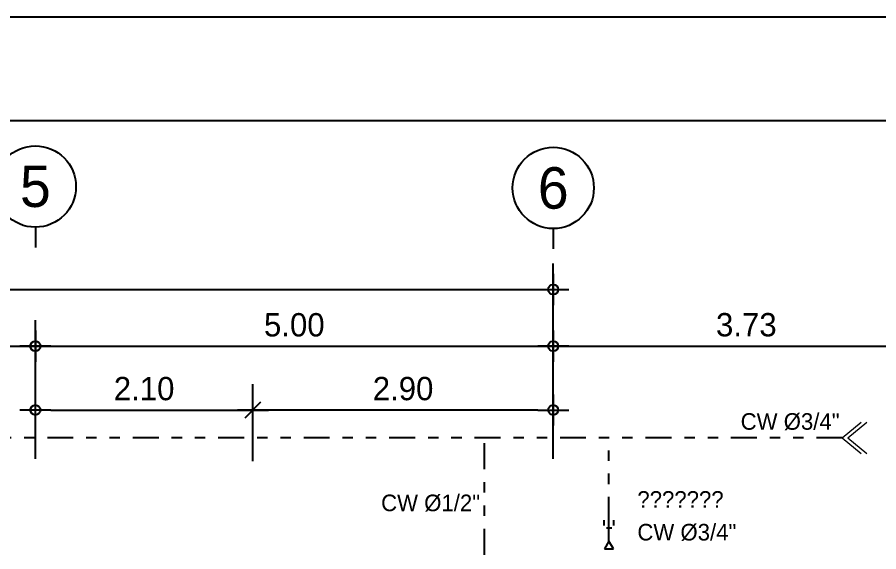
# Model space of a CAD drawing. Header units: inches. Extents: x -1366 to 1207, y -585 to 2554.
# Drawn here: x 739.08 to 747.39, y 2038.15 to 2043.31 of the extents above; entities that cross this region are included whole.
import ezdxf
from ezdxf.enums import TextEntityAlignment as Align

# ---------------------------------------------------------------- set-up
doc = ezdxf.new("R2010")
doc.units = ezdxf.units.IN
doc.header["$MEASUREMENT"] = 0
doc.header["$PDSIZE"] = 0.05
doc.linetypes.add('DIVIDE2', pattern=[0.625, 0.25, -0.125, 0, -0.125, 0, -0.125])
doc.layers.get('0').update_dxf_attribs({"linetype": 'CONTINUOUS'})
doc.layers.get('DEFPOINTS').update_dxf_attribs({"linetype": 'CONTINUOUS'})
doc.layers.add('Bodr A3', color=13, linetype='CONTINUOUS', plot=False)
for name, color, linetype in [('COLD WATER PIPE', 3, 'DIVIDE2'), ('DIM', 7, 'CONTINUOUS'), ('DIMS-BUBL', 5, 'CONTINUOUS'), ('GRID-BUBL', 5, 'CONTINUOUS'), ('GRID-TEXT', 3, 'CONTINUOUS'), ('HEAD', 7, 'CONTINUOUS'), ('TEXT', 4, 'CONTINUOUS')]:
    doc.layers.add(name, color=color, linetype=linetype)
doc.styles.get("Standard").update_dxf_attribs({"font": 'CordiaUPC.ttf'})
doc.styles.add('style10', font='THSarabun.ttf')
doc.styles.add('style5', font='THSarabun.ttf')
doc.styles.add('THAIWIN', font='CordiaUPC.ttf')
doc.dimstyles.new('C-C100', dxfattribs={"dimtxt": 0.225, "dimasz": 0.15, "dimexe": 0.25, "dimexo": 0, "dimgap": 0.09, "dimtad": 1, "dimtih": 1, "dimtoh": 1, "dimzin": 0, "dimdsep": 46, "dimtxsty": 'style10', "dimblk1": 'B-2', "dimblk2": 'B-2', "dimsah": 1, "dimcen": 0.09, "dimdle": 0.18, "dimclrd": 1, "dimclre": 7, "dimclrt": 4, "dimadec": 0, "dimazin": 0, "dimtfac": 1, "dimtix": 1, "dimtmove": 2, "dimatfit": 3, "dimldrblk": 'B-2', "dimfxl": 1, "dimtolj": 1, "dimtzin": 0, "dimarcsym": 0})
doc.dimstyles.new('C-CC100', dxfattribs={"dimtxt": 0.225, "dimasz": 0.15, "dimexe": 0.25, "dimexo": 0, "dimgap": 0.09, "dimtad": 1, "dimtih": 1, "dimtoh": 1, "dimzin": 0, "dimdsep": 46, "dimtxsty": 'style10', "dimblk1": 'B-2', "dimblk2": 'B-2', "dimsah": 1, "dimcen": 0.09, "dimdle": 0.18, "dimclrd": 1, "dimclre": 7, "dimclrt": 2, "dimadec": 0, "dimazin": 0, "dimtfac": 1, "dimtix": 1, "dimtmove": 2, "dimatfit": 3, "dimldrblk": 'B-2', "dimfxl": 1, "dimtolj": 1, "dimtzin": 0, "dimarcsym": 0})
doc.dimstyles.new('C-L100', dxfattribs={"dimtxt": 0.225, "dimasz": 0.15, "dimexe": 0.25, "dimexo": 0, "dimgap": 0.09, "dimtad": 1, "dimtih": 1, "dimtoh": 1, "dimzin": 0, "dimdsep": 46, "dimtxsty": 'style10', "dimblk1": 'B-2', "dimblk2": 'B-3', "dimsah": 1, "dimcen": 0.09, "dimdle": 0.18, "dimclrd": 1, "dimclre": 7, "dimclrt": 4, "dimadec": 0, "dimazin": 0, "dimtfac": 1, "dimtix": 1, "dimtmove": 2, "dimatfit": 3, "dimldrblk": 'B-2', "dimfxl": 1, "dimtolj": 1, "dimtzin": 0, "dimarcsym": 0})

# ---------------------------------------------------------------- blocks, each defined once
blk = doc.blocks.new('B-2')
at = {"layer": 'DIM', "color": 2}
blk.add_line((0, 1), (0, -1), dxfattribs=at)
at = {"layer": 'DIM'}
blk.add_line((-1, 0), (1, 0), dxfattribs=at)
at = {"layer": 'DIM', "color": 2}
blk.add_circle((0, 0), 0.3249999999999993, dxfattribs=at)
blk = doc.blocks.new('*D737')
at = {"layer": 'DEFPOINTS', "color": 0, "transparency": 16777216}
for p in [(744.2514798496932, 2040.68274812476), (725.2514805326505, 2040.100459522002), (744.2514798496932, 2040.100459522002)]:
    blk.add_point(p, dxfattribs=at)
at = {"layer": 'DIM', "color": 7, "lineweight": -2, "transparency": 16777216}
for p, q in [((725.2514805326505, 2040.100459522002), (725.2514805326505, 2040.93274812476)), ((744.2514798496932, 2040.100459522002), (744.2514798496932, 2040.93274812476))]:
    blk.add_line(p, q, dxfattribs=at)
at = {"layer": 'DIM', "color": 1, "lineweight": -2, "transparency": 16777216}
blk.add_line((725.4014805326505, 2040.68274812476), (744.1014798496932, 2040.68274812476), dxfattribs=at)
at = {"layer": 'DIM', "color": 1, "lineweight": -2, "transparency": 16777216, "xscale": 0.15, "yscale": 0.15, "zscale": 0.15, "rotation": 180}
blk.add_blockref('B-2', (725.2514805326505, 2040.68274812476), dxfattribs=at)
at = {"layer": 'DIM', "color": 1, "lineweight": -2, "transparency": 16777216, "xscale": 0.15, "yscale": 0.15, "zscale": 0.15}
blk.add_blockref('B-2', (744.2514798496932, 2040.68274812476), dxfattribs=at)
at = {"layer": 'DIM', "color": 2, "transparency": 16777216, "insert": (734.7514801911718, 2040.888043155816), "char_height": 0.225, "attachment_point": 5, "style": 'style10'}
blk.add_mtext('\\A1;19.00', dxfattribs=at)
blk = doc.blocks.new('S-BBUP')
at = {"layer": 'GRID-BUBL'}
blk.add_line((0, 0.25), (0, 0), dxfattribs=at)
blk.add_circle((0, 0.7499999999999964), 0.5, dxfattribs=at)
at = {"layer": 'GRID-TEXT'}
blk.add_attdef('X', text='', height=0.5, dxfattribs=at).set_placement((0, 0.7499999999999964), align=Align.MIDDLE)
blk = doc.blocks.new('*D742')
at = {"layer": 'DEFPOINTS', "color": 0, "transparency": 16777216}
for p in [(744.251483362622, 2040.135565038773), (739.2514833614623, 2039.642816535689), (744.251483362622, 2039.642820978114)]:
    blk.add_point(p, dxfattribs=at)
at = {"layer": 'DIM', "color": 7, "lineweight": -2, "transparency": 16777216}
for p, q in [((739.2514833614623, 2039.642816535689), (739.2514833614623, 2040.385565038773)), ((744.251483362622, 2039.642820978114), (744.251483362622, 2040.385565038773))]:
    blk.add_line(p, q, dxfattribs=at)
at = {"layer": 'DIM', "color": 1, "lineweight": -2, "transparency": 16777216}
blk.add_line((739.4014833614623, 2040.135565038773), (744.101483362622, 2040.135565038773), dxfattribs=at)
at = {"layer": 'DIM', "color": 1, "lineweight": -2, "transparency": 16777216, "xscale": 0.15, "yscale": 0.15, "zscale": 0.15, "rotation": 180}
blk.add_blockref('B-2', (739.2514833614623, 2040.135565038773), dxfattribs=at)
at = {"layer": 'DIM', "color": 1, "lineweight": -2, "transparency": 16777216, "xscale": 0.15, "yscale": 0.15, "zscale": 0.15}
blk.add_blockref('B-2', (744.251483362622, 2040.135565038773), dxfattribs=at)
at = {"layer": 'DIM', "color": 4, "transparency": 16777216, "insert": (741.7514833620421, 2040.340627150575), "char_height": 0.225, "attachment_point": 5, "style": 'style10'}
blk.add_mtext('\\A1;5.00', dxfattribs=at)
blk = doc.blocks.new('B-3')
at = {"layer": 'DIM'}
blk.add_line((-1, 0), (1.000000000000001, 0), dxfattribs=at)
at = {"layer": 'DIM', "color": 7}
blk.add_line((-0.4949747468305832, -0.4949747468305827), (0.4949747468305832, 0.4949747468305823), dxfattribs=at)
blk = doc.blocks.new('*D745')
at = {"layer": 'DEFPOINTS', "color": 0, "transparency": 16777216}
for p in [(741.3514841440358, 2039.519825814939), (739.2514833614623, 2039.04748721393), (741.3514841440358, 2039.027085556531)]:
    blk.add_point(p, dxfattribs=at)
at = {"layer": 'DIM', "color": 7, "lineweight": -2, "transparency": 16777216}
for p, q in [((739.2514833614623, 2039.04748721393), (739.2514833614623, 2039.769825814939)), ((741.3514841440358, 2039.027085556531), (741.3514841440358, 2039.769825814939))]:
    blk.add_line(p, q, dxfattribs=at)
at = {"layer": 'DIM', "color": 1, "lineweight": -2, "transparency": 16777216}
blk.add_line((739.4014833614623, 2039.519825814939), (741.2014841440358, 2039.519825814939), dxfattribs=at)
at = {"layer": 'DIM', "color": 1, "lineweight": -2, "transparency": 16777216, "xscale": 0.15, "yscale": 0.15, "zscale": 0.15, "rotation": 180}
blk.add_blockref('B-2', (739.2514833614623, 2039.519825814939), dxfattribs=at)
at = {"layer": 'DIM', "color": 1, "lineweight": -2, "transparency": 16777216, "xscale": 0.15, "yscale": 0.15, "zscale": 0.15}
blk.add_blockref('B-3', (741.3514841440358, 2039.519825814939), dxfattribs=at)
at = {"layer": 'DIM', "color": 4, "transparency": 16777216, "insert": (740.301483752749, 2039.72488792674), "char_height": 0.225, "attachment_point": 5, "style": 'style10'}
blk.add_mtext('\\A1;2.10', dxfattribs=at)
blk = doc.blocks.new('*D746')
at = {"layer": 'DEFPOINTS', "color": 0, "transparency": 16777216}
for p in [(741.3514841440358, 2039.519819870033), (744.2514833615651, 2039.047481269024), (741.3514841440358, 2039.027085556531)]:
    blk.add_point(p, dxfattribs=at)
at = {"layer": 'DIM', "color": 7, "lineweight": -2, "transparency": 16777216}
for p, q in [((741.3514841440358, 2039.027085556531), (741.3514841440358, 2039.769819870033)), ((744.2514833615651, 2039.047481269024), (744.2514833615651, 2039.769819870033))]:
    blk.add_line(p, q, dxfattribs=at)
at = {"layer": 'DIM', "color": 1, "lineweight": -2, "transparency": 16777216}
blk.add_line((744.1014833615651, 2039.519819870033), (741.5014841440358, 2039.519819870033), dxfattribs=at)
at = {"layer": 'DIM', "color": 1, "lineweight": -2, "transparency": 16777216, "xscale": 0.15, "yscale": 0.15, "zscale": 0.15}
blk.add_blockref('B-2', (744.2514833615651, 2039.519819870033), dxfattribs=at)
at = {"layer": 'DIM', "color": 1, "lineweight": -2, "transparency": 16777216, "xscale": 0.15, "yscale": 0.15, "zscale": 0.15, "rotation": 180}
blk.add_blockref('B-3', (741.3514841440358, 2039.519819870033), dxfattribs=at)
at = {"layer": 'DIM', "color": 4, "transparency": 16777216, "insert": (742.8014837528004, 2039.725114901088), "char_height": 0.225, "attachment_point": 5, "style": 'style10'}
blk.add_mtext('\\A1;2.90', dxfattribs=at)
blk = doc.blocks.new('*D750')
at = {"layer": 'DEFPOINTS', "color": 0, "transparency": 16777216}
for p in [(739.2514833613586, 2040.135565026876), (734.2514833613596, 2039.663220480961), (739.2514833613586, 2039.642830713374)]:
    blk.add_point(p, dxfattribs=at)
at = {"layer": 'DIM', "color": 7, "lineweight": -2, "transparency": 16777216}
for p, q in [((734.2514833613596, 2039.663220480961), (734.2514833613596, 2040.385565026876)), ((739.2514833613586, 2039.642830713374), (739.2514833613586, 2040.385565026876))]:
    blk.add_line(p, q, dxfattribs=at)
at = {"layer": 'DIM', "color": 1, "lineweight": -2, "transparency": 16777216}
blk.add_line((734.4014833613596, 2040.135565026876), (739.1014833613586, 2040.135565026876), dxfattribs=at)
at = {"layer": 'DIM', "color": 1, "lineweight": -2, "transparency": 16777216, "xscale": 0.15, "yscale": 0.15, "zscale": 0.15, "rotation": 180}
blk.add_blockref('B-2', (734.2514833613596, 2040.135565026876), dxfattribs=at)
at = {"layer": 'DIM', "color": 1, "lineweight": -2, "transparency": 16777216, "xscale": 0.15, "yscale": 0.15, "zscale": 0.15}
blk.add_blockref('B-2', (739.2514833613586, 2040.135565026876), dxfattribs=at)
at = {"layer": 'DIM', "color": 4, "transparency": 16777216, "insert": (736.7514833613591, 2040.340627138677), "char_height": 0.225, "attachment_point": 5, "style": 'style10'}
blk.add_mtext('\\A1;5.00', dxfattribs=at)
blk = doc.blocks.new('*D764')
at = {"layer": 'DEFPOINTS', "color": 0, "transparency": 16777216}
for p in [(747.9792102491951, 2040.135565038773), (744.251483362622, 2039.663226437765), (747.9792102491951, 2039.642824780366)]:
    blk.add_point(p, dxfattribs=at)
at = {"layer": 'DIM', "color": 7, "lineweight": -2, "transparency": 16777216}
for p, q in [((744.251483362622, 2039.663226437765), (744.251483362622, 2040.385565038773)), ((747.9792102491951, 2039.642824780366), (747.9792102491951, 2040.385565038773))]:
    blk.add_line(p, q, dxfattribs=at)
at = {"layer": 'DIM', "color": 1, "lineweight": -2, "transparency": 16777216}
blk.add_line((744.401483362622, 2040.135565038773), (747.8292102491952, 2040.135565038773), dxfattribs=at)
at = {"layer": 'DIM', "color": 1, "lineweight": -2, "transparency": 16777216, "xscale": 0.15, "yscale": 0.15, "zscale": 0.15, "rotation": 180}
blk.add_blockref('B-2', (744.251483362622, 2040.135565038773), dxfattribs=at)
at = {"layer": 'DIM', "color": 1, "lineweight": -2, "transparency": 16777216, "xscale": 0.15, "yscale": 0.15, "zscale": 0.15}
blk.add_blockref('B-3', (747.9792102491951, 2040.135565038773), dxfattribs=at)
at = {"layer": 'DIM', "color": 4, "transparency": 16777216, "insert": (746.1153468059085, 2040.341092989084), "char_height": 0.225, "attachment_point": 5, "style": 'style10'}
blk.add_mtext('\\A1;3.73', dxfattribs=at)
blk = doc.blocks.new('_DatumBlank')
at = {"layer": 'COLD WATER PIPE', "lineweight": -2}
blk.add_lwpolyline([(-1, 0), (0, -0.57735027), (0, 0.57735027)], close=True, dxfattribs=at)

msp = doc.modelspace()

# ---------------------------------------------------------------- linework, layer by layer
at = {"lineweight": 18}
for p, q in [((747.0422097252864, 2039.251839191288), (747.2233870807221, 2039.403865043412)), ((747.09684451572, 2039.251839191288), (747.2780218711557, 2039.403865043412)), ((747.0422097252864, 2039.251839191288), (747.2233870807221, 2039.099813339164)), ((747.09684451572, 2039.251839191288), (747.2780218711557, 2039.099813339164))]:
    msp.add_line(p, q, dxfattribs=at)
at = {"layer": 'Bodr A3'}
msp.add_lwpolyline([(712.6164652595027, 2013.609829852603), (754.6164652595027, 2013.609829852603), (754.6164652595027, 2043.309829852603), (712.6164652595027, 2043.309829852603)], close=True, dxfattribs=at)
at = {"layer": 'COLD WATER PIPE'}
for p, q in [((744.7413499283944, 2038.405655093936), (744.7413499283962, 2038.455655093937)), ((744.8373023910212, 2038.405655093933), (744.8373023910231, 2038.455655093934)), ((744.8153286921838, 2038.380655093948), (744.7653286921845, 2038.38065509395))]:
    msp.add_line(p, q, dxfattribs=at)
for points in [[(747.0422097252864, 2039.251839191288), (723.4030267777052, 2039.251839191288)], [(743.5882206910176, 2037.298608407966), (743.5882206910172, 2039.251839191288)], [(744.7893261597087, 2038.430655093948), (744.7893261597087, 2039.251839191288)], [(744.7893261597005, 2038.255655093949), (744.7893261597087, 2038.430655093948)]]:
    msp.add_lwpolyline(points, dxfattribs=at)
at = {"layer": 'HEAD', "color": 5}
msp.add_lwpolyline([(713.6164652595027, 2016.682368712706), (753.6164652595027, 2016.682368712706), (753.6164652595027, 2042.309829852603), (713.6164652595027, 2042.309829852603)], close=True, dxfattribs=at)

# ---------------------------------------------------------------- block references
at = {"layer": 'COLD WATER PIPE', "xscale": 0.0750000000007276, "yscale": 0.0750000000007276, "zscale": 0.0750000000007276, "rotation": 270}
msp.add_blockref('_DatumBlank', (744.7893261596978, 2038.180655093948), dxfattribs=at)
at = {"layer": 'DIMS-BUBL'}
ref = msp.add_blockref('S-BBUP', (739.2514833613586, 2041.088192283753), dxfattribs=dict(at, xscale=0.7840000000000128, yscale=0.7840000000000128, zscale=0.7840000000000128))
ref.add_attrib('X', '5', dxfattribs={"layer": 'GRID-TEXT', "color": 2, "height": 0.4, "style": 'style5'}).set_placement((739.2514833613586, 2041.676192283753), align=Align.MIDDLE)
ref = msp.add_blockref('S-BBUP', (744.251483362622, 2041.074748095202), dxfattribs=dict(at, xscale=0.7840000000000128, yscale=0.7840000000000128, zscale=0.7840000000000128))
ref.add_attrib('X', '6', dxfattribs={"layer": 'GRID-TEXT', "color": 2, "height": 0.4, "style": 'style5'}).set_placement((744.251483362622, 2041.662748095202), align=Align.MIDDLE)

# ---------------------------------------------------------------- texts
at = {"layer": 'TEXT', "color": 7, "style": 'THAIWIN'}
for s, p in [('CW %%C3/4"', (746.0603712575419, 2039.409150379911)), ('CW %%C1/2"', (742.589393427404, 2038.623576697119)), ('ก๊อกสนาม', (745.0633365810714, 2038.656781552252)), ('CW %%C3/4"', (745.0633365810714, 2038.340908707643))]:
    msp.add_text(s, height=0.16, dxfattribs=at).set_placement(p, align=Align.MIDDLE_LEFT)

# ---------------------------------------------------------------- dimensions: what is measured, and where the dimension line sits
at = {"layer": 'DIM'}
for base, p1, p2, dimstyle, picture, middle in [((744.2514798496932, 2040.68274812476), (725.2514805326505, 2040.100459522002), (744.2514798496932, 2040.100459522002), 'C-CC100', '*D737', (734.7514801911718, 2040.888043155816)), ((741.3514841440358, 2039.519819870033), (744.2514833615651, 2039.047481269024), (741.3514841440358, 2039.027085556531), 'C-L100', '*D746', (742.8014837528004, 2039.725114901088))]:
    dim = msp.add_linear_dim(base=base, p1=p1, p2=p2, dimstyle=dimstyle, dxfattribs=at)
    dim.commit()
    dim.dimension.update_dxf_attribs({"geometry": picture, "text_midpoint": middle})
for base, p1, p2, picture, middle in [((739.2514833613586, 2040.135565026876), (734.2514833613596, 2039.663220480961), (739.2514833613586, 2039.642830713374), '*D750', (736.7514833613591, 2040.340627138677)), ((744.251483362622, 2040.135565038773), (739.2514833614623, 2039.642816535689), (744.251483362622, 2039.642820978114), '*D742', (741.7514833620421, 2040.340627150575))]:
    dim = msp.add_linear_dim(base=base, p1=p1, p2=p2, angle=180, dimstyle='C-C100', override={"dimtxsty": 'style10', "dimldrblk": 'B-2'}, dxfattribs=at)
    dim.commit()
    dim.dimension.update_dxf_attribs({"geometry": picture, "text_midpoint": middle})
for base, p1, p2, picture, middle in [((747.9792102491951, 2040.135565038773), (744.251483362622, 2039.663226437765), (747.9792102491951, 2039.642824780366), '*D764', (746.1153468059085, 2040.341092989084)), ((741.3514841440358, 2039.519825814939), (739.2514833614623, 2039.04748721393), (741.3514841440358, 2039.027085556531), '*D745', (740.301483752749, 2039.72488792674))]:
    dim = msp.add_linear_dim(base=base, p1=p1, p2=p2, angle=180, dimstyle='C-L100', dxfattribs=at)
    dim.commit()
    dim.dimension.update_dxf_attribs({"geometry": picture, "text_midpoint": middle})

doc.saveas('drawing.dxf')
